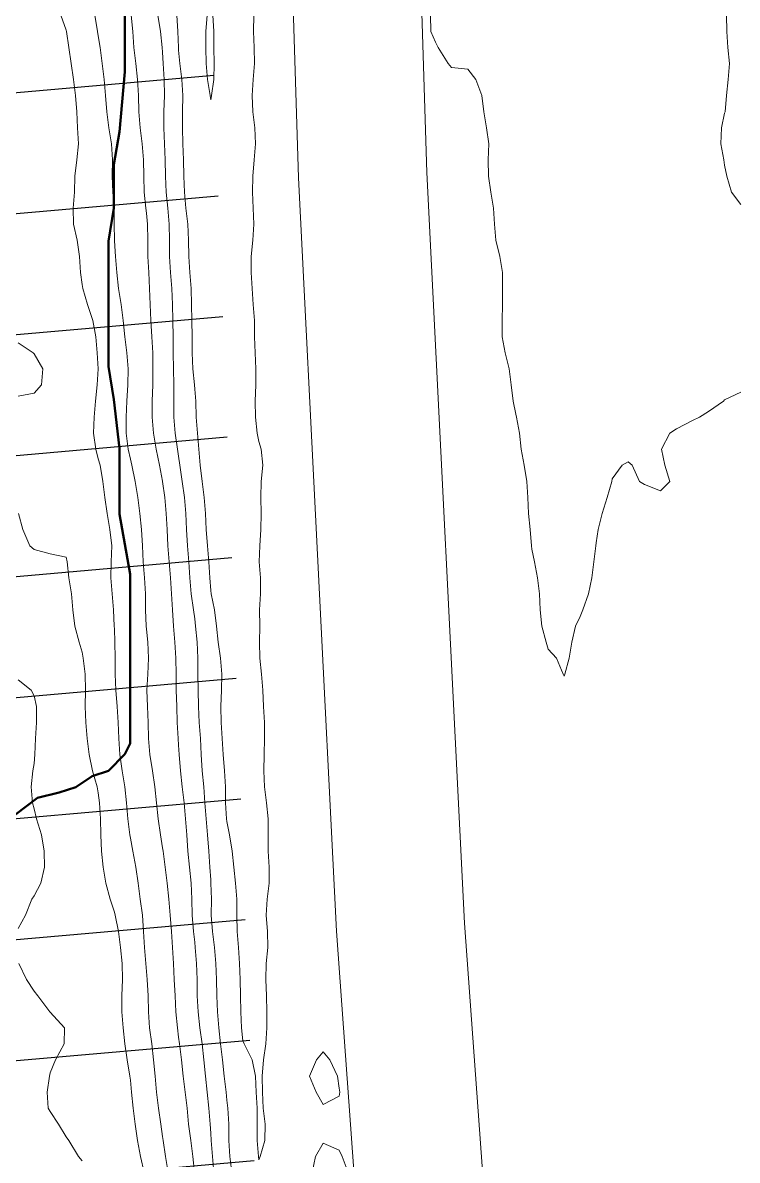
# Model space of a CAD drawing. Header units: centimetres. Extents: x 0 to 642158, y -847 to 649707.
# Drawn here: x 617094.9 to 617117.14, y 621337.13 to 621372.52 of the extents above; entities that cross this region are included whole.
import ezdxf

# ---------------------------------------------------------------- set-up
doc = ezdxf.new("R2010")
doc.units = ezdxf.units.CM
doc.header["$MEASUREMENT"] = 0
for name, color, linetype, lineweight in [('MEV_environnement_V', 7, 'Continuous', 20), ('MEV_layout inondation', 5, 'Continuous', 15), ('WAL_topographie 0.5', 253, 'Continuous', 20)]:
    doc.layers.add(name, color=color, linetype=linetype, lineweight=lineweight)
doc.layers.add('MEV_schema paysager_Ha', color=7, linetype='Continuous', lineweight=25, transparency=0.13)
doc.linetypes.add('TRACKS', pattern='A,0.15,[130,ltypeshp.shx,S=0.25,R=0,X=0,Y=0],0.15', length=0.3)
picture_1 = doc.add_image_def('image2.png', size_in_pixel=(6614, 11023))

msp = doc.modelspace()

# ---------------------------------------------------------------- hatches: boundary and pattern name
at = {"layer": 'MEV_schema paysager_Ha', "transparency": 33554687}
h = msp.add_hatch(dxfattribs=at)
h.set_pattern_fill('ANSI31', color=60, scale=30, angle=320)
h.paths.add_polyline_path([(617170.419, 620834.567), (617172.651, 620836.166), (617173.767, 620838.36), (617176.52, 620837.394), (617174.806, 620846.341), (617170.861, 620863.855), (617160.166, 620908.624), (617154.776, 620933.562), (617146.673, 620971.647), (617141.556, 621000.514), (617137.768, 621021.34), (617128.09, 621079.063), (617126.156, 621093.864), (617119.316, 621143.104), (617111.792, 621208.391), (617108.156, 621251.964), (617106.162, 621276.436), (617103.961, 621303.676), (617102.134, 621336.288), (617100.135, 621389.845), (617096.516, 621463.981), (617093.32, 621529.296), (617090.317, 621582.148), (617088.875, 621608.789), (617089.552, 621610.434), (617091.584, 621610.24), (617079.838, 621624.63), (617079.15, 621614.869), (617077.224, 621610.745), (617075.161, 621604.283), (617075.024, 621597.272), (617074.199, 621592.185), (617074.199, 621587.785), (617073.373, 621584.761), (617071.723, 621576.1), (617070.554, 621571.223), (617069.004, 621567.237), (617065.792, 621560.483), (617065.459, 621555.39), (617064.352, 621548.747), (617063.248, 621545.861), (617063.538, 621539.763), (617064.894, 621531.341), (617066.831, 621523.888), (617067.993, 621518.758), (617069.311, 621511.094), (617070.285, 621505.466), (617073.425, 621497.132), (617077.756, 621487.932), (617080.679, 621477.434), (617081.545, 621462.498), (617082.024, 621453.112), (617079.891, 621448.421), (617077.757, 621439.358), (617074.131, 621434.987), (617070.825, 621431.469), (617069.438, 621426.671), (617071.018, 621420.988), (617073.27, 621414.516), (617077.07, 621409.311), (617077.914, 621402.699), (617079.322, 621395.946), (617077.774, 621388.912), (617077.028, 621379.272), (617077.18, 621366.49), (617077.637, 621354.926), (617081.138, 621345.34), (617084.667, 621339.141), (617088.419, 621332.55), (617091.943, 621324.141), (617093.489, 621313.549), (617093.991, 621301.308), (617095.095, 621293.181), (617098.226, 621286.522), (617098.599, 621269.214), (617098.32, 621260.56), (617100.919, 621240.097), (617102.163, 621224.304), (617102.661, 621213.61), (617104.31, 621203.418), (617105.03, 621196.058), (617108.853, 621175.666), (617110.452, 621164.481), (617113.761, 621137.233), (617115.569, 621117.477), (617117.489, 621112.22), (617116.988, 621109.132), (617114.316, 621105.794), (617111.985, 621102.229), (617112.056, 621101.1), (617120.765, 621101.771), (617121.63, 621095.928), (617112.376, 621095.304), (617112.524, 621092.145), (617113.883, 621089.004), (617118.105, 621088.839), (617120.775, 621088.744), (617122.967, 621085.98), (617123.825, 621080.262), (617124.207, 621073.973), (617125.553, 621066.79), (617126.9, 621057.169), (617128.055, 621049.377), (617129.783, 621041.532), (617130.994, 621026.347), (617134.207, 621004.931), (617136.145, 620988.525), (617136.031, 620979.069), (617142.374, 620949.543), (617145.918, 620930.208), (617153.153, 620899.212), (617158.672, 620872.657), (617161.08, 620858.212), (617163.85, 620847.016), (617167.101, 620840.155), (617169.922, 620834.909)])

# ---------------------------------------------------------------- linework, layer by layer
at = {"layer": 'MEV_environnement_V', "linetype": 'TRACKS', "ltscale": 3}
for points in [[(617115.794, 621199.724), (617111.915, 621241.714), (617110.06, 621267.008), (617107.699, 621302.432), (617104.663, 621344.26), (617103.483, 621367.692), (617102.471, 621399.898), (617101.965, 621436.486), (617102.302, 621459.749), (617102.808, 621476.946), (617103.82, 621503.415), (617105.674, 621530.899), (617108.036, 621563.453)], [(617119.773, 621200.126), (617115.901, 621242.044), (617114.05, 621267.287), (617111.689, 621302.71), (617108.655, 621344.506), (617107.479, 621367.856), (617106.47, 621399.988), (617105.965, 621436.485), (617106.301, 621459.661), (617106.806, 621476.811), (617107.814, 621503.204), (617109.664, 621530.619), (617112.025, 621563.164)]]:
    msp.add_lwpolyline(points, dxfattribs=at)
at = {"layer": 'MEV_layout inondation', "lineweight": 50}
msp.add_lwpolyline([(617094.676, 621347.891), (617095.355, 621348.401), (617096.035, 621348.571), (617096.545, 621348.741), (617097.054, 621349.081), (617097.564, 621349.25), (617098.074, 621349.76), (617098.244, 621350.1), (617098.244, 621355.366), (617097.904, 621357.234), (617097.904, 621359.273), (617097.734, 621360.802), (617097.564, 621361.821), (617097.564, 621365.728), (617097.734, 621366.748), (617097.734, 621368.107), (617097.904, 621369.126), (617098.074, 621370.995), (617098.074, 621377.62)], dxfattribs=at)
at = {"layer": 'WAL_topographie 0.5'}
for points in [[(617117.25, 621366.865), (617116.964, 621367.25), (617116.813, 621367.75), (617116.75, 621368.083), (617116.72, 621368.25), (617116.632, 621368.75), (617116.654, 621369.25), (617116.75, 621369.708), (617116.763, 621369.75), (617116.803, 621370.25), (617116.856, 621370.75), (617116.899, 621371.25), (617116.852, 621371.75), (617116.822, 621372.25), (617116.809, 621372.75), (617116.888, 621373.25), (617117.106, 621373.75), (617117.25, 621374.046)], [(617100.75, 621370.121), (617100.771, 621370.25), (617100.849, 621370.75), (617100.86, 621371.25), (617100.85, 621371.75), (617100.844, 621372.25), (617100.816, 621372.75), (617100.752, 621373.25), (617100.75, 621373.269), (617100.747, 621373.25), (617100.639, 621372.75), (617100.596, 621372.25), (617100.601, 621371.75), (617100.603, 621371.25), (617100.65, 621370.75), (617100.734, 621370.25), (617100.75, 621370.121)], [(617096.083, 621372.75), (617096.25, 621372.287), (617096.258, 621372.25), (617096.333, 621371.75), (617096.401, 621371.25), (617096.479, 621370.75), (617096.544, 621370.25), (617096.58, 621369.75), (617096.601, 621369.25), (617096.631, 621368.75), (617096.585, 621368.25), (617096.522, 621367.75), (617096.508, 621367.25), (617096.467, 621366.75), (617096.481, 621366.25), (617096.589, 621365.75), (617096.666, 621365.25), (617096.69, 621364.75), (617096.75, 621364.372), (617096.765, 621364.25), (617096.915, 621363.75), (617097.078, 621363.25), (617097.168, 621362.75), (617097.218, 621362.25), (617097.249, 621361.75), (617097.212, 621361.25), (617097.161, 621360.75), (617097.122, 621360.25), (617097.098, 621359.75), (617097.17, 621359.25), (617097.25, 621358.947), (617097.303, 621358.75), (617097.394, 621358.25), (617097.456, 621357.75), (617097.527, 621357.25), (617097.609, 621356.75), (617097.666, 621356.25), (617097.654, 621355.75), (617097.643, 621355.25), (617097.676, 621354.75), (617097.718, 621354.25), (617097.746, 621353.75), (617097.75, 621353.662), (617097.768, 621353.25), (617097.778, 621352.75), (617097.777, 621352.25), (617097.798, 621351.75), (617097.836, 621351.25), (617097.864, 621350.75), (617097.886, 621350.25), (617097.921, 621349.75), (617097.991, 621349.25), (617098.073, 621348.75), (617098.129, 621348.25), (617098.17, 621347.75), (617098.233, 621347.25), (617098.25, 621347.152), (617098.327, 621346.75), (617098.418, 621346.25), (617098.488, 621345.75), (617098.557, 621345.25), (617098.622, 621344.75), (617098.655, 621344.25), (617098.686, 621343.75), (617098.731, 621343.25), (617098.75, 621343), (617098.772, 621342.75), (617098.799, 621342.25), (617098.814, 621341.75), (617098.848, 621341.25), (617098.911, 621340.75), (617098.97, 621340.25), (617099.016, 621339.75), (617099.064, 621339.25), (617099.122, 621338.75), (617099.196, 621338.25), (617099.25, 621337.873), (617099.27, 621337.75), (617099.342, 621337.25), (617099.425, 621336.75)], [(617097.138, 621372.75), (617097.229, 621372.25), (617097.25, 621372.111), (617097.306, 621371.75), (617097.37, 621371.25), (617097.427, 621370.75), (617097.473, 621370.25), (617097.51, 621369.75), (617097.579, 621369.25), (617097.664, 621368.75), (617097.696, 621368.25), (617097.684, 621367.75), (617097.704, 621367.25), (617097.743, 621366.75), (617097.743, 621366.25), (617097.749, 621365.75), (617097.75, 621365.731), (617097.786, 621365.25), (617097.821, 621364.75), (617097.878, 621364.25), (617097.961, 621363.75), (617098.028, 621363.25), (617098.076, 621362.75), (617098.133, 621362.25), (617098.175, 621361.75), (617098.171, 621361.25), (617098.141, 621360.75), (617098.116, 621360.25), (617098.118, 621359.75), (617098.181, 621359.25), (617098.25, 621358.941), (617098.288, 621358.75), (617098.401, 621358.25), (617098.484, 621357.75), (617098.537, 621357.25), (617098.59, 621356.75), (617098.629, 621356.25), (617098.647, 621355.75), (617098.683, 621355.25), (617098.719, 621354.75), (617098.722, 621354.25), (617098.739, 621353.75), (617098.75, 621353.648), (617098.789, 621353.25), (617098.817, 621352.75), (617098.789, 621352.25), (617098.761, 621351.75), (617098.781, 621351.25), (617098.799, 621350.75), (617098.808, 621350.25), (617098.857, 621349.75), (617098.937, 621349.25), (617099.008, 621348.75), (617099.061, 621348.25), (617099.114, 621347.75), (617099.187, 621347.25), (617099.25, 621346.852), (617099.264, 621346.75), (617099.331, 621346.25), (617099.395, 621345.75), (617099.45, 621345.25), (617099.49, 621344.75), (617099.524, 621344.25), (617099.558, 621343.75), (617099.586, 621343.25), (617099.615, 621342.75), (617099.638, 621342.25), (617099.663, 621341.75), (617099.71, 621341.25), (617099.75, 621340.964), (617099.776, 621340.75), (617099.836, 621340.25), (617099.893, 621339.75), (617099.958, 621339.25), (617100.011, 621338.75), (617100.062, 621338.25), (617100.132, 621337.75), (617100.194, 621337.25), (617100.239, 621336.75)], [(617098.274, 621372.75), (617098.32, 621372.25), (617098.358, 621371.75), (617098.418, 621371.25), (617098.473, 621370.75), (617098.501, 621370.25), (617098.516, 621369.75), (617098.555, 621369.25), (617098.615, 621368.75), (617098.654, 621368.25), (617098.663, 621367.75), (617098.674, 621367.25), (617098.731, 621366.75), (617098.75, 621366.593), (617098.782, 621366.25), (617098.787, 621365.75), (617098.794, 621365.25), (617098.822, 621364.75), (617098.846, 621364.25), (617098.862, 621363.75), (617098.887, 621363.25), (617098.918, 621362.75), (617098.943, 621362.25), (617098.951, 621361.75), (617098.943, 621361.25), (617098.926, 621360.75), (617098.927, 621360.25), (617098.97, 621359.75), (617099.05, 621359.25), (617099.15, 621358.75), (617099.25, 621358.255), (617099.251, 621358.25), (617099.318, 621357.75), (617099.367, 621357.25), (617099.394, 621356.75), (617099.417, 621356.25), (617099.454, 621355.75), (617099.495, 621355.25), (617099.527, 621354.75), (617099.554, 621354.25), (617099.59, 621353.75), (617099.632, 621353.25), (617099.66, 621352.75), (617099.669, 621352.25), (617099.678, 621351.75), (617099.692, 621351.25), (617099.705, 621350.75), (617099.733, 621350.25), (617099.75, 621350.045), (617099.77, 621349.75), (617099.809, 621349.25), (617099.862, 621348.75), (617099.919, 621348.25), (617099.964, 621347.75), (617100.001, 621347.25), (617100.04, 621346.75), (617100.088, 621346.25), (617100.138, 621345.75), (617100.165, 621345.25), (617100.176, 621344.75), (617100.214, 621344.25), (617100.25, 621343.917), (617100.267, 621343.75), (617100.302, 621343.25), (617100.322, 621342.75), (617100.332, 621342.25), (617100.359, 621341.75), (617100.415, 621341.25), (617100.482, 621340.75), (617100.537, 621340.25), (617100.585, 621339.75), (617100.641, 621339.25), (617100.69, 621338.75), (617100.729, 621338.25), (617100.75, 621337.969), (617100.764, 621337.75), (617100.801, 621337.25), (617100.848, 621336.75)], [(617099.104, 621372.75), (617099.181, 621372.25), (617099.236, 621371.75), (617099.25, 621371.6), (617099.272, 621371.25), (617099.304, 621370.75), (617099.308, 621370.25), (617099.294, 621369.75), (617099.292, 621369.25), (617099.309, 621368.75), (617099.327, 621368.25), (617099.34, 621367.75), (617099.362, 621367.25), (617099.409, 621366.75), (617099.457, 621366.25), (617099.47, 621365.75), (617099.47, 621365.25), (617099.499, 621364.75), (617099.537, 621364.25), (617099.555, 621363.75), (617099.566, 621363.25), (617099.58, 621362.75), (617099.583, 621362.25), (617099.588, 621361.75), (617099.604, 621361.25), (617099.605, 621360.75), (617099.604, 621360.25), (617099.646, 621359.75), (617099.718, 621359.25), (617099.75, 621359.037), (617099.791, 621358.75), (617099.863, 621358.25), (617099.93, 621357.75), (617099.975, 621357.25), (617099.999, 621356.75), (617100.031, 621356.25), (617100.07, 621355.75), (617100.099, 621355.25), (617100.141, 621354.75), (617100.212, 621354.25), (617100.25, 621353.977), (617100.28, 621353.75), (617100.322, 621353.25), (617100.345, 621352.75), (617100.351, 621352.25), (617100.355, 621351.75), (617100.366, 621351.25), (617100.392, 621350.75), (617100.428, 621350.25), (617100.453, 621349.75), (617100.486, 621349.25), (617100.534, 621348.75), (617100.569, 621348.25), (617100.606, 621347.75), (617100.651, 621347.25), (617100.689, 621346.75), (617100.723, 621346.25), (617100.75, 621345.852), (617100.757, 621345.75), (617100.77, 621345.25), (617100.761, 621344.75), (617100.8, 621344.25), (617100.868, 621343.75), (617100.91, 621343.25), (617100.929, 621342.75), (617100.941, 621342.25), (617100.963, 621341.75), (617101.004, 621341.25), (617101.056, 621340.75), (617101.113, 621340.25), (617101.169, 621339.75), (617101.225, 621339.25), (617101.25, 621339.004), (617101.28, 621338.75), (617101.309, 621338.25), (617101.314, 621337.75), (617101.342, 621337.25), (617101.408, 621336.75)], [(617099.693, 621372.75), (617099.723, 621372.25), (617099.744, 621371.75), (617099.75, 621371.664), (617099.784, 621371.25), (617099.846, 621370.75), (617099.876, 621370.25), (617099.873, 621369.75), (617099.866, 621369.25), (617099.876, 621368.75), (617099.902, 621368.25), (617099.916, 621367.75), (617099.932, 621367.25), (617099.977, 621366.75), (617100.033, 621366.25), (617100.059, 621365.75), (617100.066, 621365.25), (617100.1, 621364.75), (617100.137, 621364.25), (617100.154, 621363.75), (617100.165, 621363.25), (617100.172, 621362.75), (617100.168, 621362.25), (617100.187, 621361.75), (617100.24, 621361.25), (617100.25, 621361.114), (617100.285, 621360.75), (617100.301, 621360.25), (617100.334, 621359.75), (617100.379, 621359.25), (617100.425, 621358.75), (617100.48, 621358.25), (617100.542, 621357.75), (617100.588, 621357.25), (617100.609, 621356.75), (617100.644, 621356.25), (617100.689, 621355.75), (617100.717, 621355.25), (617100.75, 621354.854), (617100.764, 621354.75), (617100.864, 621354.25), (617100.93, 621353.75), (617100.984, 621353.25), (617101.049, 621352.75), (617101.091, 621352.25), (617101.085, 621351.75), (617101.068, 621351.25), (617101.076, 621350.75), (617101.104, 621350.25), (617101.137, 621349.75), (617101.18, 621349.25), (617101.207, 621348.75), (617101.211, 621348.25), (617101.242, 621347.75), (617101.25, 621347.674), (617101.335, 621347.25), (617101.412, 621346.75), (617101.466, 621346.25), (617101.517, 621345.75), (617101.559, 621345.25), (617101.558, 621344.75), (617101.572, 621344.25), (617101.61, 621343.75), (617101.641, 621343.25), (617101.669, 621342.75), (617101.681, 621342.25), (617101.686, 621341.75), (617101.707, 621341.25), (617101.75, 621340.844), (617101.795, 621340.75), (617102.043, 621340.25), (617102.143, 621339.75), (617102.169, 621339.25), (617102.195, 621338.75), (617102.199, 621338.25), (617102.196, 621337.75), (617102.236, 621337.25), (617102.25, 621337.142), (617102.288, 621337.25), (617102.438, 621337.75), (617102.449, 621338.25), (617102.382, 621338.75), (617102.363, 621339.25), (617102.35, 621339.75), (617102.391, 621340.25), (617102.466, 621340.75), (617102.501, 621341.25), (617102.491, 621341.75), (617102.483, 621342.25), (617102.468, 621342.75), (617102.48, 621343.25), (617102.527, 621343.75), (617102.515, 621344.25), (617102.48, 621344.75), (617102.51, 621345.25), (617102.567, 621345.75), (617102.568, 621346.25), (617102.538, 621346.75), (617102.534, 621347.25), (617102.533, 621347.75), (617102.485, 621348.25), (617102.427, 621348.75), (617102.407, 621349.25), (617102.415, 621349.75), (617102.428, 621350.25), (617102.419, 621350.75), (617102.395, 621351.25), (617102.371, 621351.75), (617102.325, 621352.25), (617102.276, 621352.75), (617102.271, 621353.25), (617102.276, 621353.75), (617102.268, 621354.25), (617102.301, 621354.75), (617102.301, 621355.25), (617102.261, 621355.75), (617102.276, 621356.25), (617102.305, 621356.75), (617102.319, 621357.25), (617102.308, 621357.75), (617102.317, 621358.25), (617102.371, 621358.75), (617102.32, 621359.25), (617102.25, 621359.493), (617102.194, 621359.75), (617102.145, 621360.25), (617102.138, 621360.75), (617102.154, 621361.25), (617102.157, 621361.75), (617102.128, 621362.25), (617102.117, 621362.75), (617102.107, 621363.25), (617102.074, 621363.75), (617102.039, 621364.25), (617102.007, 621364.75), (617102.011, 621365.25), (617102.064, 621365.75), (617102.095, 621366.25), (617102.074, 621366.75), (617102.054, 621367.25), (617102.059, 621367.75), (617102.099, 621368.25), (617102.142, 621368.75), (617102.122, 621369.25), (617102.063, 621369.75), (617102.04, 621370.25), (617102.074, 621370.75), (617102.116, 621371.25), (617102.103, 621371.75), (617102.081, 621372.25), (617102.091, 621372.75)], [(617107.588, 621372.75), (617107.599, 621372.25), (617107.75, 621371.917), (617107.831, 621371.75), (617108.144, 621371.25), (617108.25, 621371.129), (617108.75, 621371.075), (617109.005, 621370.75), (617109.185, 621370.25), (617109.25, 621369.75), (617109.25, 621369.75), (617109.339, 621369.25), (617109.408, 621368.75), (617109.391, 621368.25), (617109.395, 621367.75), (617109.474, 621367.25), (617109.55, 621366.75), (617109.582, 621366.25), (617109.622, 621365.75), (617109.75, 621365.25), (617109.75, 621365.25), (617109.829, 621364.75), (617109.832, 621364.25), (617109.833, 621363.75), (617109.824, 621363.25), (617109.823, 621362.75), (617109.914, 621362.25), (617110.04, 621361.75), (617110.108, 621361.25), (617110.163, 621360.75), (617110.25, 621360.342), (617110.273, 621360.25), (617110.364, 621359.75), (617110.415, 621359.25), (617110.51, 621358.75), (617110.596, 621358.25), (617110.62, 621357.75), (617110.647, 621357.25), (617110.69, 621356.75), (617110.737, 621356.25), (617110.75, 621356.141), (617110.83, 621355.75), (617110.926, 621355.25), (617110.989, 621354.75), (617111.002, 621354.25), (617111.057, 621353.75), (617111.196, 621353.25), (617111.25, 621353.028), (617111.518, 621352.75), (617111.717, 621352.25), (617111.75, 621352.187), (617111.776, 621352.25), (617111.909, 621352.75), (617111.988, 621353.25), (617112.109, 621353.75), (617112.25, 621354.045), (617112.332, 621354.25), (617112.516, 621354.75), (617112.611, 621355.25), (617112.68, 621355.75), (617112.739, 621356.25), (617112.75, 621356.333), (617112.811, 621356.75), (617112.939, 621357.25), (617113.088, 621357.75), (617113.236, 621358.25), (617113.25, 621358.333), (617113.562, 621358.75), (617113.75, 621358.857), (617113.875, 621358.75), (617114.094, 621358.25), (617114.25, 621358.15), (617114.75, 621357.954), (617115.046, 621358.25), (617114.889, 621358.75), (617114.782, 621359.25), (617115.044, 621359.75), (617115.25, 621359.887), (617115.75, 621360.146), (617115.967, 621360.25), (617116.25, 621360.421), (617116.713, 621360.75), (617116.75, 621360.784), (617117.25, 621361.025)], [(617094.75, 621362.564), (617095.223, 621362.25), (617095.25, 621362.222), (617095.524, 621361.75), (617095.481, 621361.25), (617095.25, 621360.995), (617094.75, 621360.901)], [(617094.768, 621357.25), (617094.899, 621356.75), (617095.114, 621356.25), (617095.25, 621356.135), (617095.75, 621355.991), (617096.25, 621355.888), (617096.281, 621355.75), (617096.33, 621355.25), (617096.412, 621354.75), (617096.459, 621354.25), (617096.516, 621353.75), (617096.656, 621353.25), (617096.75, 621352.94), (617096.782, 621352.75), (617096.835, 621352.25), (617096.846, 621351.75), (617096.836, 621351.25), (617096.857, 621350.75), (617096.906, 621350.25), (617096.967, 621349.75), (617097.071, 621349.25), (617097.213, 621348.75), (617097.25, 621348.564), (617097.291, 621348.25), (617097.313, 621347.75), (617097.323, 621347.25), (617097.346, 621346.75), (617097.397, 621346.25), (617097.485, 621345.75), (617097.615, 621345.25), (617097.75, 621344.848), (617097.774, 621344.75), (617097.883, 621344.25), (617097.942, 621343.75), (617097.989, 621343.25), (617098.006, 621342.75), (617097.982, 621342.25), (617097.982, 621341.75), (617098.019, 621341.25), (617098.071, 621340.75), (617098.152, 621340.25), (617098.234, 621339.75), (617098.25, 621339.618), (617098.286, 621339.25), (617098.335, 621338.75), (617098.399, 621338.25), (617098.472, 621337.75), (617098.564, 621337.25), (617098.673, 621336.75)], [(617094.75, 621352.075), (617095.16, 621351.75), (617095.25, 621351.583), (617095.327, 621351.25), (617095.32, 621350.75), (617095.291, 621350.25), (617095.272, 621349.75), (617095.25, 621349.472), (617095.215, 621349.25), (617095.157, 621348.75), (617095.199, 621348.25), (617095.25, 621348.06), (617095.329, 621347.75), (617095.476, 621347.25), (617095.559, 621346.75), (617095.571, 621346.25), (617095.464, 621345.75), (617095.25, 621345.36), (617095.182, 621345.25), (617094.983, 621344.75), (617094.75, 621344.343)], [(617094.778, 621343.25), (617095.01, 621342.75), (617095.25, 621342.389), (617095.365, 621342.25), (617095.742, 621341.75), (617095.75, 621341.736), (617096.199, 621341.25), (617096.184, 621340.75), (617095.913, 621340.25), (617095.75, 621339.847), (617095.733, 621339.75), (617095.655, 621339.25), (617095.691, 621338.75), (617095.75, 621338.645), (617096.012, 621338.25), (617096.25, 621337.864), (617096.334, 621337.75), (617096.632, 621337.25), (617096.75, 621337.108)], [(617104.77, 621339.25), (617104.75, 621339.125), (617104.25, 621338.87), (617104.028, 621339.25), (617103.824, 621339.75), (617104.046, 621340.25), (617104.25, 621340.506), (617104.458, 621340.25), (617104.692, 621339.75), (617104.75, 621339.375), (617104.77, 621339.25)], [(617103.904, 621336.75), (617104.012, 621337.25), (617104.25, 621337.658), (617104.75, 621337.442), (617104.838, 621337.25), (617105.028, 621336.75)]]:
    msp.add_lwpolyline(points, dxfattribs=at)

# ---------------------------------------------------------------- pictures from other files: only their frames are drawn
image = msp.add_image(picture_1, insert=(616830.845, 620745.783), size_in_units=(429.466, 715.756), dxfattribs=dict(brightness=75))
image.dxf.flags = 7

doc.saveas('drawing.dxf')
